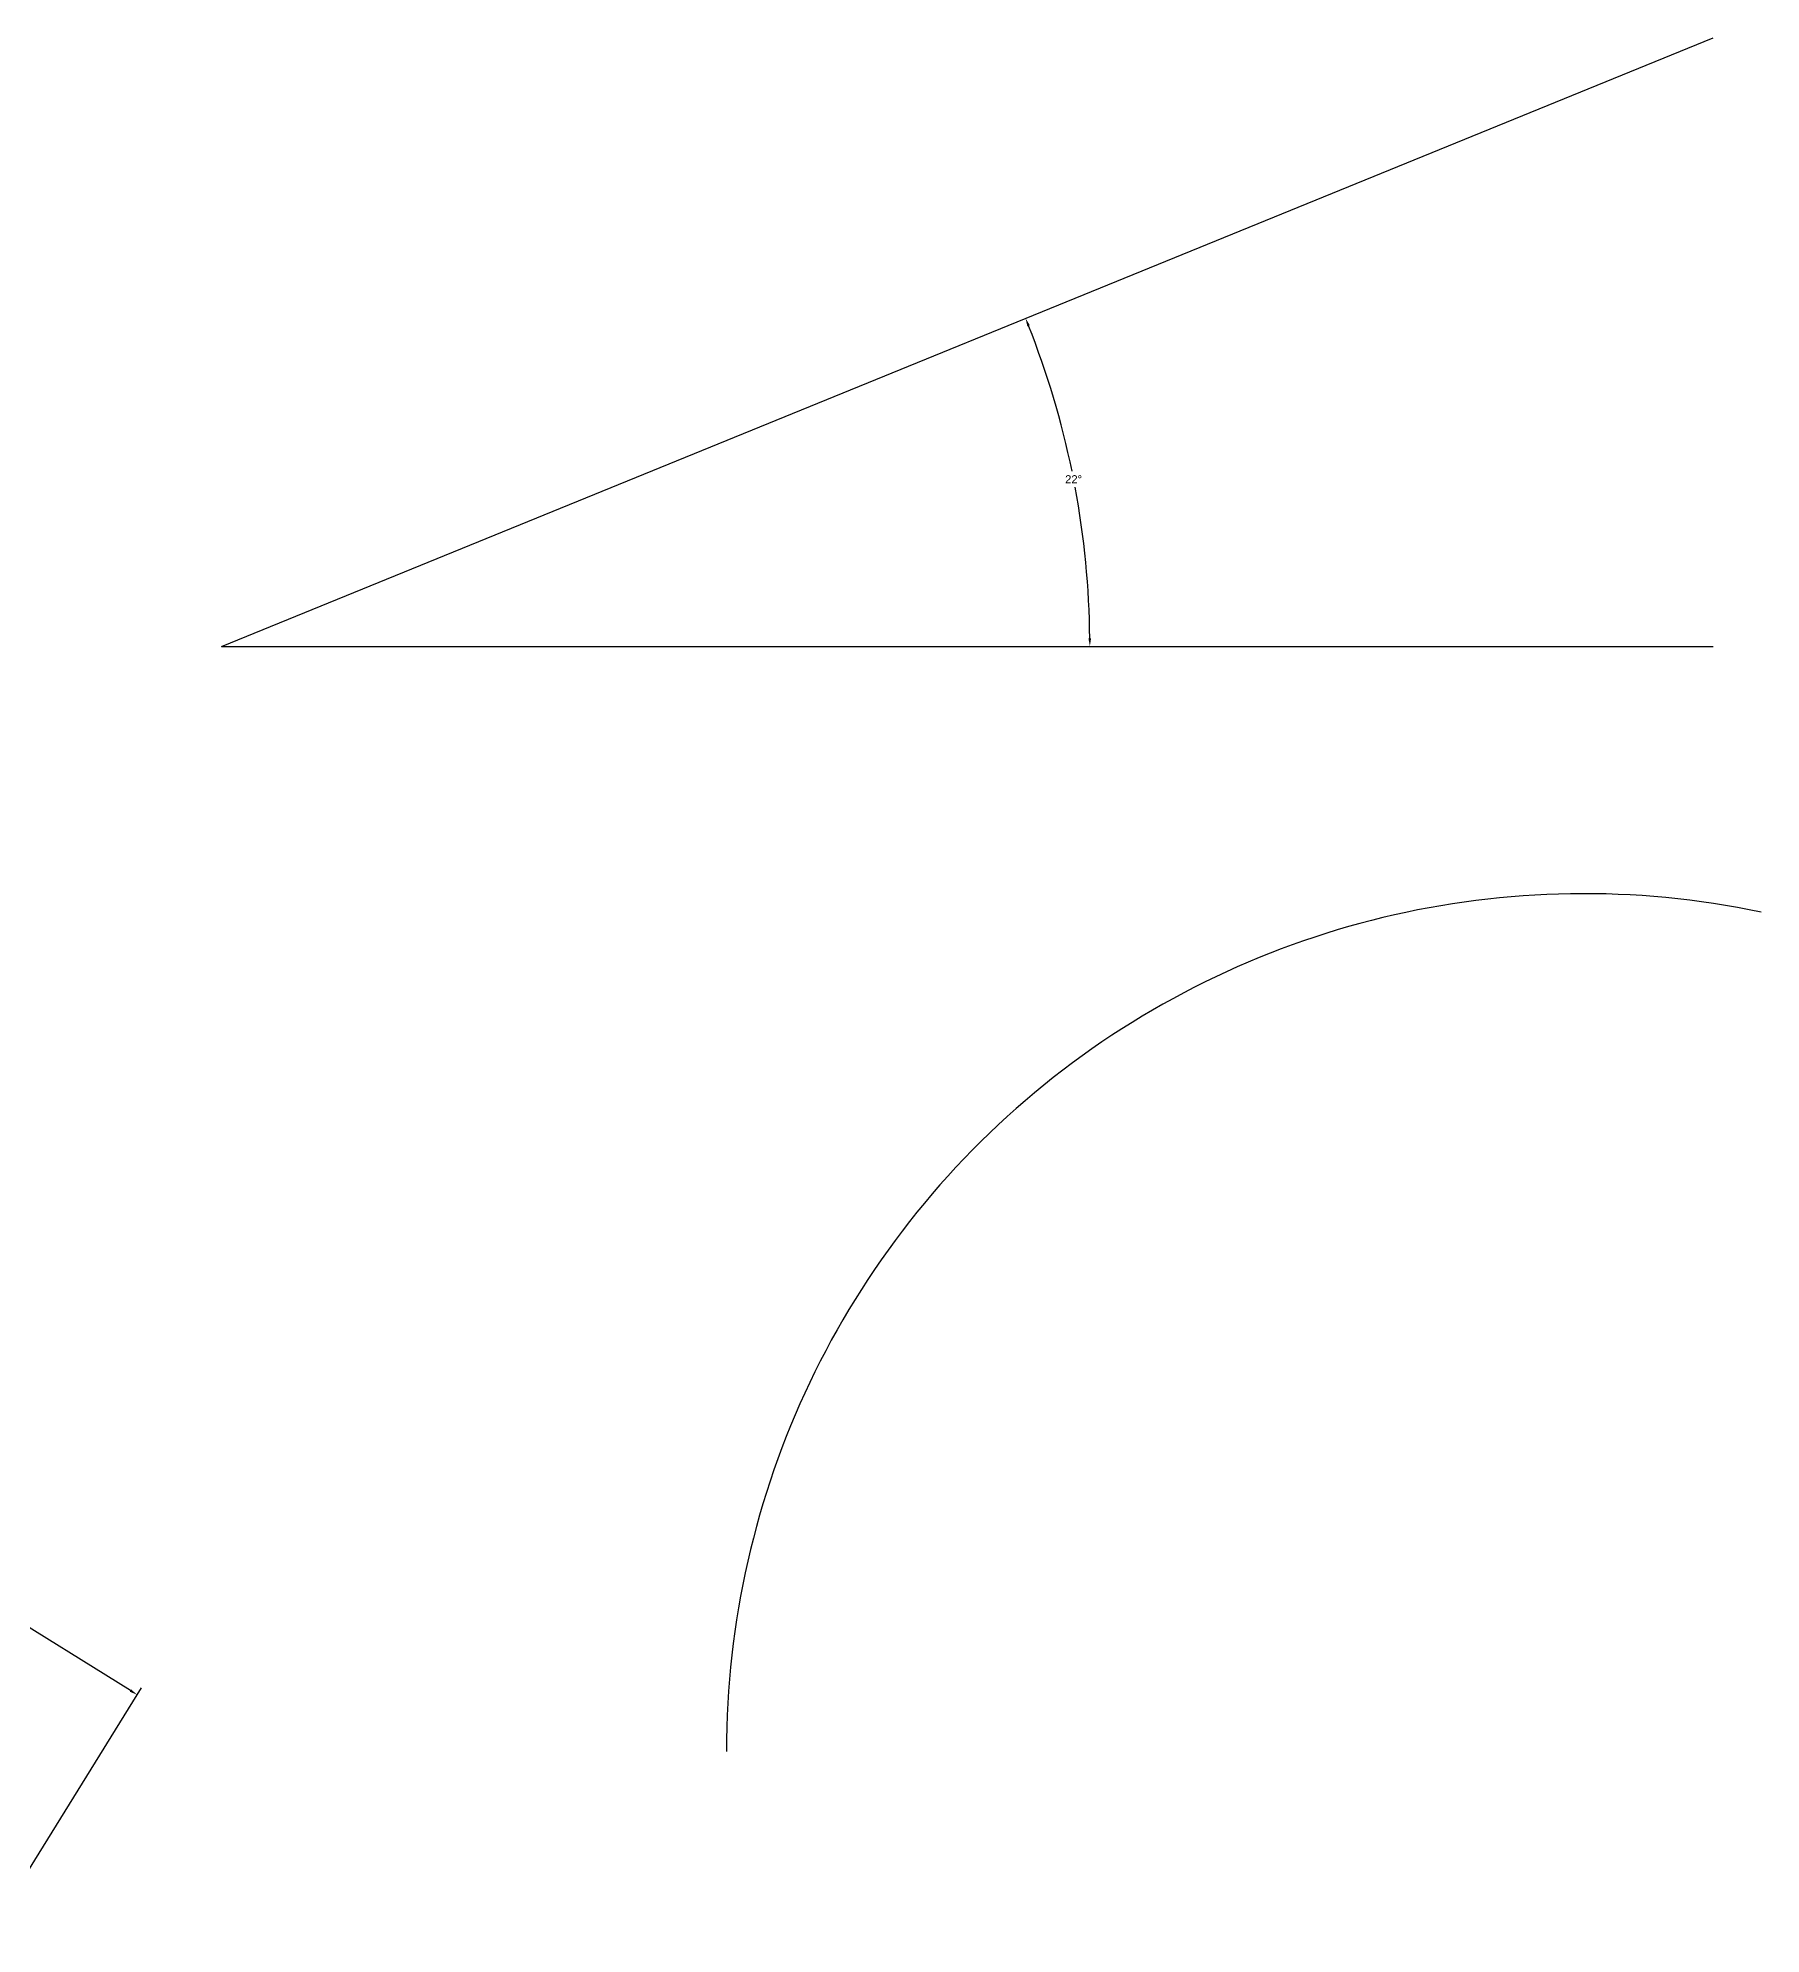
# Model space of a CAD drawing. Header units: millimetres. Extents: x 1 to 196, y 2 to 137.
# Drawn here: x 72.03 to 110.81, y 7.2 to 49.86 of the extents above; entities that cross this region are included whole.
import ezdxf

# ---------------------------------------------------------------- set-up
doc = ezdxf.new("R2010")
doc.units = ezdxf.units.MM
doc.header["$MEASUREMENT"] = 0
doc.layers.get('0').update_dxf_attribs({"true_color": 0xc2ced6})
doc.layers.add('obiecte', color=50, linetype='Continuous')
doc.styles.get("Standard").update_dxf_attribs({"font": 'arial.ttf'})
doc.dimstyles.get("Standard").update_dxf_attribs({"dimtxt": 0.18, "dimasz": 0.18, "dimexe": 0.18, "dimexo": 0.0625, "dimgap": 0.09, "dimtad": 0, "dimtih": 1, "dimtoh": 1, "dimdec": 4, "dimzin": 0, "dimdsep": 46, "dimtxsty": 'Standard', "dimcen": 0.09, "dimadec": 0, "dimazin": 0, "dimtfac": 1, "dimtdec": 4, "dimtofl": 0, "dimtmove": 0, "dimatfit": 3, "dimfxl": 1, "dimtolj": 1, "dimtzin": 0, "dimarcsym": 0})

# ---------------------------------------------------------------- blocks, each defined once
blk = doc.blocks.new('*D5')
at = {"color": 0, "lineweight": -2, "transparency": 16777216}
for p, q in [((38.279, 27.518), (41.68, 33.001)), ((41.738, 32.753), (57.632, 22.897)), ((74.113, 12.677), (58.219, 22.533)), ((70.961, 7.252), (74.361, 12.735))]:
    blk.add_line(p, q, dxfattribs=at)
at = {"color": 0, "transparency": 16777216}
for points in [[(41.754, 32.779), (41.722, 32.728), (41.585, 32.848)], [(74.129, 12.702), (74.097, 12.651), (74.266, 12.582)]]:
    blk.add_solid(points, dxfattribs=at)
at = {"layer": 'Defpoints', "color": 0, "transparency": 16777216}
for p in [(38.247, 27.465), (74.266, 12.582), (70.928, 7.198)]:
    blk.add_point(p, dxfattribs=at)
at = {"color": 0, "transparency": 16777216, "insert": (57.925, 22.715), "char_height": 0.18, "attachment_point": 5}
blk.add_mtext('\\A1;38.4548', dxfattribs=at)
blk = doc.blocks.new('*D9')
at = {"color": 0, "lineweight": -2, "transparency": 16777216}
for start, end in [(11.6303, 21.6543), (0.5276, 10.5527)]:
    blk.add_arc((76.159, 36.169), 19.546, start, end, dxfattribs=at)
at = {"color": 0, "transparency": 16777216}
for points in [[(94.298, 43.37), (94.354, 43.392), (94.259, 43.548)], [(95.734, 36.349), (95.674, 36.349), (95.705, 36.169)]]:
    blk.add_solid(points, dxfattribs=at)
at = {"layer": 'Defpoints', "color": 0, "transparency": 16777216}
for p in [(109.731, 49.857), (95.543, 38.684), (76.159, 36.169), (76.159, 36.169), (109.731, 36.169)]:
    blk.add_point(p, dxfattribs=at)
at = {"color": 0, "transparency": 16777216, "insert": (95.34, 39.929), "char_height": 0.18, "attachment_point": 5}
blk.add_mtext('\\A1;22°', dxfattribs=at)

msp = doc.modelspace()

# ---------------------------------------------------------------- linework, layer by layer
at = {"layer": 'obiecte'}
for q in [(109.73146, 49.85695), (109.73146, 36.1687)]:
    msp.add_line((76.15925, 36.1687), q, dxfattribs=at)
msp.add_arc((106.82337, 11.30682), 19.29797, 78.071465, 180, dxfattribs=at)

# ---------------------------------------------------------------- dimensions: what is measured, and where the dimension line sits
at = {"color": 3}
dim = msp.add_angular_dim_2l(base=(95.54269, 38.6841), line1=((76.15925, 36.1687), (109.73146, 36.1687)), line2=((76.15925, 36.1687), (109.73146, 49.85695)), dimstyle='Standard', dxfattribs=at)
dim.commit()
dim.dimension.update_dxf_attribs({"geometry": '*D9', "text_midpoint": (95.34016, 39.92871)})
dim = msp.add_aligned_dim(p1=(38.24651, 27.46472), p2=(70.92757, 7.19848), distance=6.33421, dimstyle='Standard', dxfattribs=at)
dim.commit()
dim.dimension.update_dxf_attribs({"geometry": '*D5', "text_midpoint": (57.92526, 22.71477)})

doc.saveas('drawing.dxf')
